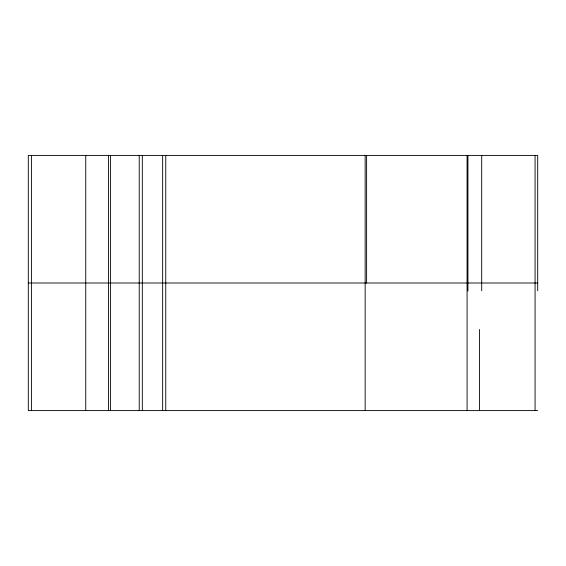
<?xml version="1.0" encoding="UTF-8"?>
<svg xmlns="http://www.w3.org/2000/svg" width="566" height="566" viewBox="0 0 566 566"><rect width="100%" height="100%" fill="white"/><g stroke="black" fill="none" stroke-linecap="round" stroke-linejoin="round"><path stroke-width="0.85" d="M28.3 283L537.7 283M537.7 410.598L28.3 410.598L28.3 155.402L537.7 155.402L537.7 290.79M535.075 155.402L535.075 410.598M481.701 155.402L481.701 290.79M479.423 329.476L479.423 410.598M467.933 155.402L467.933 291.023M467.077 155.402L467.077 410.598M366.612 155.402L366.612 283M365.155 155.402L365.155 410.598M165.76 155.402L165.76 410.598M162.654 155.402L162.654 410.598M142.321 155.402L142.321 410.598M139.222 155.402L139.222 410.598M110.561 155.402L110.561 410.598M108.481 155.402L108.481 410.598M85.742 155.402L85.742 410.598M31.406 155.402L31.406 410.598"/></g></svg>
